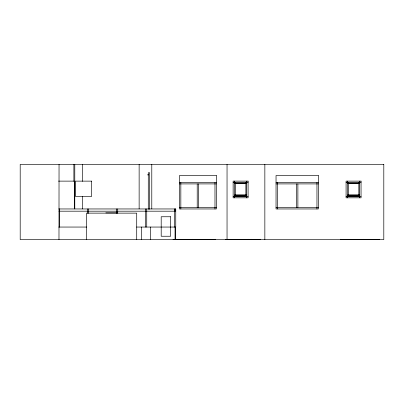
<?xml version="1.0" encoding="UTF-8"?>
<svg xmlns="http://www.w3.org/2000/svg" width="404" height="404" viewBox="0 0 404 404"><rect width="100%" height="100%" fill="white"/><g stroke="black" fill="none" stroke-linecap="round" stroke-linejoin="round"><path stroke-width="0.61" d="M148.283 174.437L147.839 174.437L147.839 174.998L148.283 174.998M58.519 181.123L74.437 181.123L74.437 208.782M179.452 182.512L216.367 182.512M233.133 182.512L248.096 182.512M276.038 182.512L318.342 182.512M346.082 182.512L361.05 182.512M234.522 183.148L246.708 183.148M347.475 183.148L359.656 183.148M235.36 183.32L245.869 183.32M348.309 183.32L358.823 183.32M235.133 183.492L246.097 183.492M348.086 183.492L359.05 183.492M179.452 183.906L216.367 183.906M276.038 183.906L318.342 183.906M234.522 194.981L246.708 194.981M347.475 194.981L359.656 194.981M235.36 195.152L245.869 195.152M348.309 195.152L358.823 195.152M234.522 195.783L246.708 195.783M347.475 195.783L359.656 195.783M234.522 196.132L246.708 196.132M347.475 196.132L359.656 196.132M233.133 196.435L248.096 196.435M346.082 196.435L361.05 196.435M179.452 207.57L216.367 207.57M276.038 207.57L318.342 207.57M58.752 208.959L175.75 208.959L175.75 227.053L136.572 227.053M58.979 211.186L175.048 211.186L175.048 208.959M105.818 212.852L117.513 212.852M58.752 227.053L86.739 227.053M379.23 239.249L379.23 239.552L340.4 239.552L340.4 239.249M368.938 239.249L368.938 239.552M363.146 239.249L363.146 239.552M362.014 239.249L362.014 239.552M359.656 181.123L359.656 197.824M358.823 182.34L358.823 196.132M348.309 182.34L348.309 196.132M347.475 181.123L347.475 197.824M316.953 182.512L316.953 208.959M297.884 183.906L297.884 207.57M296.496 183.906L296.496 207.57M277.427 182.512L277.427 208.959M264.847 164.418L264.847 239.582M260.282 239.249L260.282 239.552L225.599 239.552L225.599 239.249M251.288 239.249L251.288 239.552M248.43 239.249L248.43 239.552M246.708 181.123L246.708 197.824M245.869 182.34L245.869 196.132M235.36 182.34L235.36 196.132M234.522 181.123L234.522 197.824M227.715 239.249L227.715 239.552M227.043 164.418L227.043 239.582M215.468 239.249L215.468 239.552L173.129 239.552L173.129 239.249M214.978 182.512L214.978 208.959M198.606 183.906L198.606 207.57M197.213 183.906L197.213 207.57M192.723 239.249L192.723 239.552M180.841 182.512L180.841 208.959M175.609 208.959L175.609 211.186M175.583 227.053L175.583 239.582M175.048 227.053L175.048 239.582M174.947 239.249L174.947 239.552M174.356 208.959L174.356 227.053M151.783 164.418L151.783 208.888M150.354 227.053L150.354 239.582M149.677 209.328L149.677 172.771L148.283 172.771L148.283 209.328M146.733 208.959L146.733 227.053M145.339 208.959L145.339 227.053M141.445 227.053L141.445 239.582M139.138 164.418L139.138 208.888M136.714 239.582L136.714 213.135L86.608 213.135L86.608 239.582M117.715 208.959L117.715 213.327M116.327 208.959L116.327 213.327M88.698 208.959L88.698 213.327M87.309 208.959L87.309 213.327M82.663 164.418L82.663 181.33M82.663 196.364L82.663 208.888M74.785 164.418L74.785 208.888M73.882 164.418L73.882 181.33M59.681 208.959L59.681 227.053M59.045 164.418L58.979 239.582M383.8 164.418L20.2 164.418L20.2 239.582L383.8 239.582L383.8 164.418M216.367 175.553L179.452 175.553L179.452 208.959L216.367 208.959L216.367 175.553M318.342 175.553L276.038 175.553L276.038 208.959L318.342 208.959L318.342 175.553M91.617 181.128L75.477 181.128L75.477 196.435L91.617 196.435L91.617 181.128M248.096 181.123L233.133 181.123L233.133 197.824L248.096 197.824L248.096 181.123M361.05 181.123L346.082 181.123L346.082 197.824L361.05 197.824L361.05 181.123M170.655 216.756L161.196 216.756L161.196 236.244L170.655 236.244L170.655 216.756"/></g></svg>
